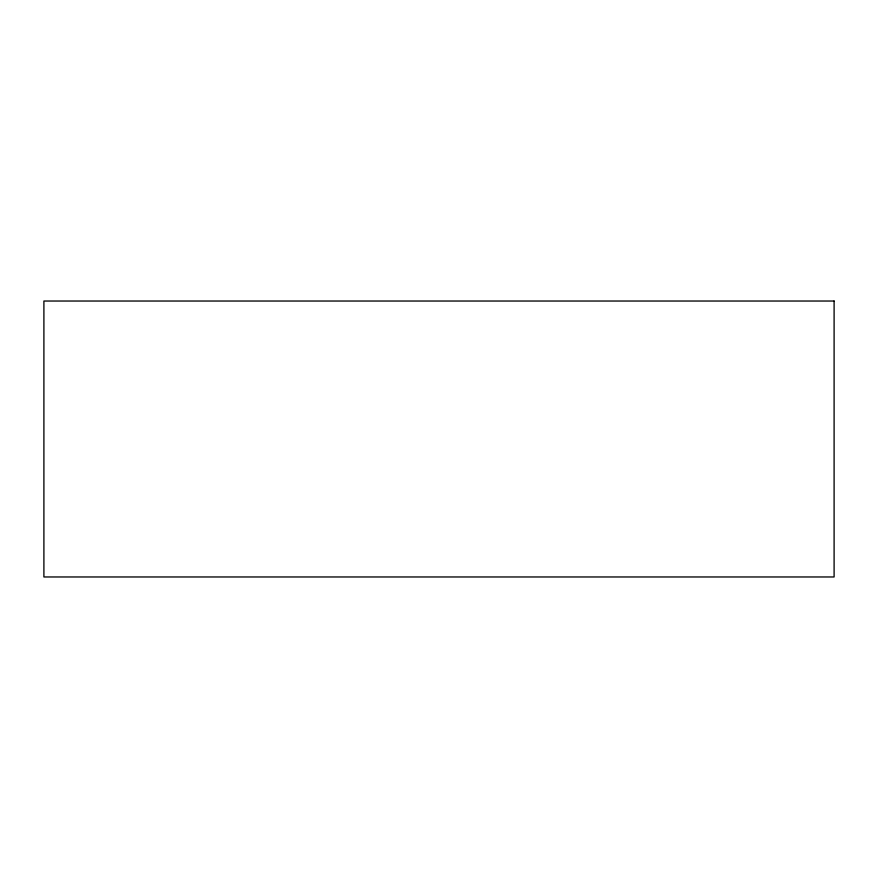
<?xml version="1.0" encoding="UTF-8"?>
<svg xmlns="http://www.w3.org/2000/svg" width="878" height="878" viewBox="0 0 878 878"><rect width="100%" height="100%" fill="white"/><g stroke="black" fill="none" stroke-linecap="round" stroke-linejoin="round"><path stroke-width="1.32" d="M834.1 301.033L43.9 301.033L43.9 576.967L834.1 576.967L834.1 301.033"/></g></svg>
